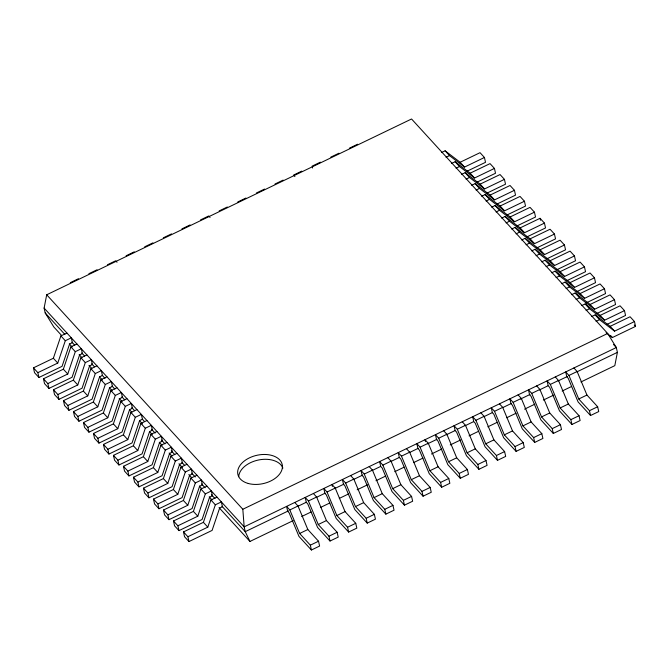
<?xml version="1.0" encoding="UTF-8"?>
<svg xmlns="http://www.w3.org/2000/svg" width="669" height="669" viewBox="0 0 669 669"><rect width="100%" height="100%" fill="white"/><g stroke="black" fill="none" stroke-linecap="round" stroke-linejoin="round"><path stroke-width="1" d="M61.565 335.428L53.829 326.974L45.183 312.908L44.112 308.083L46.696 294.786L411.552 118.99L607.678 333.463L616.325 347.529L617.395 352.362L614.811 365.65L580.96 381.966M33.45 367.85L37.849 372.658L57.76 363.066L65.303 340.73L71.324 337.828L72.394 342.662L69.593 344.008L62.058 366.344L38.919 377.492L34.52 372.675L33.45 367.85L53.361 358.258L60.904 335.922L66.917 333.02M43.452 378.788L47.85 383.596L67.761 374.004L75.304 351.668L81.325 348.766L82.396 353.6L79.594 354.946L72.06 377.283L48.921 388.43L44.522 383.613L43.452 378.788L63.363 369.196L70.906 346.86L76.918 343.958M53.453 389.726L57.86 394.534L77.763 384.943L85.306 362.606L91.327 359.713L92.397 364.538L89.596 365.884L82.061 388.221L58.931 399.368L54.524 394.551L53.453 389.726L73.364 380.134L80.907 357.798L86.928 354.896M63.455 400.664L67.862 405.481L87.773 395.881L95.307 373.545L101.328 370.651L102.399 375.476L99.606 376.823L92.063 399.159L68.932 410.306L64.525 405.489L63.455 400.664L83.366 391.072L90.909 368.736L96.93 365.834M73.465 411.602L77.863 416.419L97.774 406.819L105.309 384.483L111.33 381.589L112.4 386.414L109.607 387.761L102.064 410.097L78.934 421.244L74.535 416.427L73.465 411.602L93.367 402.01L100.91 379.674L106.931 376.772M83.466 422.54L87.865 427.357L107.776 417.757L115.319 395.421L121.332 392.527L122.402 397.353L119.609 398.699L112.066 421.035L88.935 432.182L84.537 427.366L83.466 422.54L103.377 412.949L110.912 390.612L116.933 387.711M93.468 433.479L97.866 438.295L117.777 428.695L125.32 406.359L131.333 403.466L132.403 408.291L129.61 409.637L122.067 431.973L98.937 443.121L94.538 438.304L93.468 433.479L113.379 423.887L120.913 401.551L126.934 398.649M103.469 444.417L107.868 449.234L127.779 439.633L135.322 417.297L141.343 414.404L142.413 419.229L139.612 420.575L132.069 442.911L108.938 454.059L104.54 449.242L103.469 444.417L123.38 434.825L130.923 412.489L136.936 409.587M113.471 455.355L117.869 460.172L137.781 450.572L145.324 428.235L151.345 425.342L152.415 430.167L149.613 431.513L142.079 453.85L118.94 464.997L114.541 460.18L113.471 455.355L133.382 445.763L140.925 423.427L146.937 420.525M123.472 466.293L127.871 471.11L147.782 461.51L155.325 439.173L161.346 436.28L162.416 441.105L159.615 442.452L152.08 464.788L128.941 475.935L124.543 471.118L123.472 466.293L143.383 456.701L150.926 434.365L156.939 431.463M133.474 477.231L137.881 482.048L157.784 472.448L165.327 450.112L171.348 447.218L172.418 452.043L169.617 453.39L162.082 475.726L138.951 486.873L134.544 482.056L133.474 477.231L153.385 467.639L160.928 445.303L166.949 442.401M143.475 488.169L147.882 492.986L167.794 483.386L175.328 461.05L181.349 458.156L182.42 462.981L179.627 464.328L172.084 486.664L148.953 497.811L144.546 492.994L143.475 488.169L163.387 478.578L170.93 456.241L176.951 453.339M153.485 499.107L157.884 503.924L177.795 494.324L185.33 471.988L191.351 469.094L192.421 473.92L189.628 475.266L182.085 497.602L158.954 508.749L154.556 503.933L153.485 499.107L173.388 489.516L180.931 467.179L186.952 464.278M163.487 510.046L167.886 514.862L187.797 505.262L195.34 482.926L201.352 480.033L202.423 484.858L199.63 486.204L192.087 508.54L168.956 519.688L164.557 514.871L163.487 510.046L183.398 500.454L190.933 478.118L196.954 475.216M173.488 520.984L177.887 525.801L197.798 516.2L205.341 493.864L211.354 490.971L212.424 495.796L209.631 497.142L202.088 519.479L178.958 530.626L174.559 525.809L173.488 520.984L193.4 511.392L200.934 489.056L206.955 486.154M183.49 531.922L187.889 536.739L207.8 527.139L215.343 504.802L221.364 501.909L222.434 506.734L219.633 508.08L212.09 530.417L188.959 541.564L184.56 536.747L183.49 531.922L203.401 522.33L210.944 499.994L216.957 497.092M70.278 282.661L78.465 278.714M88.885 273.696L97.072 269.749M107.5 264.732L115.687 260.785L117.025 262.248M126.107 255.767L134.293 251.82M144.713 246.794L152.9 242.855M163.32 237.829L171.507 233.891M181.926 228.865L190.113 224.918M200.533 219.9L208.72 215.953L210.058 217.417M219.148 210.936L227.335 206.989M237.754 201.971L245.941 198.024M256.361 193.007L264.548 189.059M274.967 184.042L283.154 180.095M301.761 171.13L293.574 175.069L294.912 176.532M320.367 162.166L312.18 166.104L312.607 168.036M330.787 157.14L338.982 153.193M349.402 148.175L357.589 144.228M441.657 152.465L445.094 150.809L460.13 162.266L464.529 167.083L484.44 157.483L485.51 162.316L467.004 171.231M446.056 157.274L449.501 155.618L464.529 167.083M451.659 163.403L455.096 161.747L470.131 173.204L474.53 178.021L494.441 168.421L495.512 173.254L477.005 182.169M460.13 162.266L480.041 152.674L484.44 157.483M456.057 168.212L459.503 166.556L474.53 178.021M461.66 174.341L465.097 172.686L480.133 184.142L484.532 188.959L504.443 179.367L505.513 184.192L487.007 193.107M470.131 173.204L490.043 163.612L494.441 168.421M466.059 179.15L469.504 177.494L484.532 188.959M471.662 185.28L475.107 183.624L490.134 195.08L494.542 199.897L514.444 190.305L515.515 195.131L497.008 204.045M480.133 184.142L500.044 174.55L504.443 179.367M476.069 190.088L479.506 188.432L494.542 199.897M481.663 196.218L485.109 194.562L500.136 206.019L504.543 210.835L524.454 201.244L525.525 206.069L507.018 214.983M490.134 195.08L510.046 185.489L514.444 190.305M486.07 201.026L489.507 199.37L504.543 210.835M491.673 207.156L495.11 205.5L510.146 216.957L514.545 221.774L534.456 212.182L535.526 217.007L517.02 225.921M500.136 206.019L520.047 196.427L524.454 201.244M496.072 211.964L499.509 210.309L514.545 221.774M501.675 218.094L505.112 216.438L520.148 227.895L524.546 232.712L544.457 223.12L545.528 227.945L527.021 236.859M510.146 216.957L530.049 207.365L534.456 212.182M506.073 222.902L509.51 221.247L524.546 232.712M511.676 229.032L515.113 227.376L530.149 238.833L534.548 243.65L554.459 234.058L555.529 238.883L537.023 247.798M520.148 227.895L540.059 218.303L544.457 223.12M516.075 233.841L519.512 232.185L534.548 243.65M521.678 239.97L525.115 238.315L540.151 249.771L544.549 254.588L564.46 244.996L565.531 249.821L547.025 258.736M530.149 238.833L550.06 229.241L554.459 234.058M526.077 244.779L529.522 243.123L544.549 254.588M531.679 250.908L535.116 249.253L550.152 260.709L554.551 265.526L574.462 255.934L575.532 260.759L557.026 269.674M540.151 249.771L560.062 240.179L564.46 244.996M536.078 255.717L539.523 254.061L554.551 265.526M541.681 261.847L545.118 260.191L560.154 271.647L564.552 276.464L584.463 266.872L585.534 271.698L567.028 280.612M550.152 260.709L570.063 251.118L574.462 255.934M546.088 266.655L549.525 264.999L564.552 276.464M551.682 272.785L555.128 271.129L570.155 282.586L574.562 287.402L594.465 277.811L595.535 282.636L577.038 291.55M560.154 271.647L580.065 262.056L584.463 266.872M556.09 277.593L559.527 275.937L574.562 287.402M561.684 283.723L565.129 282.067L580.157 293.524L584.564 298.341L604.475 288.749L605.545 293.574L586.111 302.94M570.155 282.586L590.066 272.994L594.465 277.811M566.091 288.531L569.528 286.876L584.564 298.341M571.694 294.661L575.131 293.005L590.167 304.462L594.565 309.279L614.476 299.687L615.547 304.512L597.041 313.427M580.157 293.524L600.068 283.932L604.475 288.749M576.093 299.469L579.53 297.814L594.565 309.279M581.696 305.599L585.132 303.943L600.168 315.4L604.567 320.217L624.478 310.625L625.548 315.45L607.042 324.365M590.167 304.462L610.069 294.87L614.476 299.687M586.094 310.416L589.531 308.752L604.567 320.217M591.697 316.537L595.134 314.882L610.17 326.338L614.568 331.155L634.48 321.563L635.55 326.388L612.419 337.536L606.089 332.71M600.168 315.4L620.079 305.808L624.478 310.625M596.096 321.354L599.533 319.69L614.568 331.155M610.17 326.338L630.081 316.746L634.48 321.563M293.214 520.607L249.955 541.447L245.239 531.671L244.168 526.846L242.822 509.26L607.678 333.463M289.828 509.945L298.014 505.998L307.832 529.53L318.528 541.229L319.598 546.063L311.411 550.01L298.976 536.404L289.167 512.872L287.662 511.233L286.591 506.4L289.828 509.945L299.637 533.477L310.341 545.176L311.411 550.01M308.434 500.972L316.621 497.034L326.439 520.566L337.143 532.265L338.213 537.098L330.018 541.037L317.583 527.44L307.773 503.908L306.268 502.268L305.198 497.435L308.434 500.972L318.252 524.513L328.947 536.212L330.018 541.037M327.041 492.008L335.228 488.069L345.045 511.601L355.749 523.3L356.82 528.134L348.633 532.072L336.198 518.475L326.38 494.943L324.875 493.304L323.804 488.47L327.041 492.008L336.858 515.54L347.562 527.247L348.633 532.072M345.647 483.043L353.842 479.096L363.652 502.636L374.356 514.336L375.426 519.161L367.239 523.108L354.804 509.51L344.987 485.978L343.49 484.331L342.419 479.506L345.647 483.043L355.465 506.575L366.169 518.283L367.239 523.108M364.262 474.078L372.449 470.131L382.258 493.663L392.962 505.371L394.033 510.196L385.846 514.143L373.411 500.546L363.593 477.014L362.096 475.366L361.026 470.541L364.262 474.078L374.071 497.611L384.775 509.318L385.846 514.143M382.869 465.114L391.056 461.167L400.865 484.699L411.569 496.406L412.639 501.232L404.452 505.179L392.017 491.581L382.208 468.049L380.703 466.402L379.632 461.577L382.869 465.114L392.678 488.646L403.382 500.353L404.452 505.179M401.475 456.149L409.662 452.202L419.471 475.734L430.175 487.442L431.246 492.267L423.059 496.214L410.624 482.617L400.815 459.085L399.309 457.437L398.239 452.612L401.475 456.149L411.284 479.681L421.988 491.381L423.059 496.214M420.082 447.185L428.269 443.238L438.086 466.77L448.782 478.477L449.852 483.302L441.665 487.249L429.23 473.652L419.421 450.12L417.916 448.473L416.846 443.647L420.082 447.185L429.899 470.717L440.595 482.416L441.665 487.249M438.688 438.22L446.875 434.273L456.693 457.805L467.397 469.504L468.467 474.338L460.28 478.285L447.845 464.679L438.028 441.147L436.523 439.508L435.452 434.674L438.688 438.22L448.506 461.752L459.21 473.451L460.28 478.285M457.295 429.247L465.482 425.308L475.299 448.84L486.003 460.54L487.074 465.373L478.887 469.312L466.452 455.714L456.634 432.182L455.129 430.543L454.059 425.71L457.295 429.247L467.113 452.788L477.817 464.487L478.887 469.312M475.91 420.283L484.097 416.344L493.906 439.876L504.61 451.575L505.68 456.409L497.493 460.347L485.058 446.75L475.241 423.218L473.744 421.579L472.674 416.745L475.91 420.283L485.719 443.815L496.423 455.522L497.493 460.347M494.516 411.318L502.703 407.371L512.513 430.911L523.217 442.61L524.287 447.436L516.1 451.383L503.665 437.785L493.856 414.253L492.351 412.606L491.28 407.781L494.516 411.318L504.326 434.85L515.03 446.558L516.1 451.383M513.123 402.353L521.31 398.406L531.119 421.938L541.823 433.646L542.894 438.471L534.707 442.418L522.272 428.821L512.462 405.289L510.957 403.641L509.887 398.816L513.123 402.353L522.932 425.885L533.636 437.593L534.707 442.418M531.73 393.389L539.916 389.442L549.734 412.974L560.43 424.681L561.5 429.506L553.313 433.453L540.878 419.856L531.069 396.324L529.564 394.677L528.493 389.851L531.73 393.389L541.547 416.921L552.243 428.628L553.313 433.453M550.336 384.424L558.523 380.477L568.341 404.009L579.045 415.717L580.115 420.542L571.928 424.489L559.493 410.891L549.675 387.359L548.17 385.712L547.1 380.887L550.336 384.424L560.154 407.956L570.858 419.655L571.928 424.489M568.943 375.46L577.13 371.512L586.947 395.045L597.651 406.752L598.722 411.577L590.535 415.524L578.1 401.927L568.282 378.395L566.777 376.747L565.706 371.922L568.943 375.46L578.76 398.992L589.464 410.691L590.535 415.524M288.464 510.84L245.239 531.671L221.991 506.257M297.864 506.316L306.327 502.243M316.663 497.259L325.117 493.187M334.517 488.654L343.916 484.13M353.316 479.598L362.707 475.074M372.106 470.541L380.569 466.469M390.905 461.485L399.36 457.412M409.704 452.428L418.158 448.355M427.558 443.831L436.957 439.299M446.348 434.775L454.811 430.694M465.147 425.718L473.602 421.637M483.946 416.662L492.401 412.581M502.737 407.605L511.2 403.524M520.599 399L529.99 394.467M539.39 389.943L547.852 385.871M558.189 380.887L567.588 376.363M576.979 371.83L617.395 352.362M301.677 516.527L311.077 511.994M320.484 507.47L329.884 502.937M339.292 498.405L348.691 493.873M357.154 489.8L367.498 484.816M375.961 480.735L385.369 476.203M394.769 471.67L404.176 467.146M413.576 462.614L422.984 458.081M431.446 454L441.791 449.016M450.254 444.944L460.598 439.959M469.061 435.879L478.46 431.346M487.868 426.822L497.268 422.29M506.676 417.757L516.075 413.225M524.538 409.152L534.882 404.168M543.345 400.087L553.689 395.103M562.152 391.022L571.56 386.498M299.637 533.477L307.832 529.53M318.252 524.513L326.439 520.566M336.858 515.54L345.045 511.601M355.465 506.575L363.652 502.636M374.071 497.611L382.258 493.663M392.678 488.646L400.865 484.699M411.284 479.681L419.471 475.734M429.899 470.717L438.086 466.77M448.506 461.752L456.693 457.805M467.113 452.788L475.299 448.84M485.719 443.815L493.906 439.876M504.326 434.85L512.513 430.911M522.932 425.885L531.119 421.938M541.547 416.921L549.734 412.974M560.154 407.956L568.341 404.009M578.76 398.992L586.947 395.045M310.341 545.176L318.528 541.229M328.947 536.212L337.143 532.265M347.562 527.247L355.749 523.3M366.169 518.283L374.356 514.336M384.775 509.318L392.962 505.371M403.382 500.353L411.569 496.406M421.988 491.381L430.175 487.442M440.595 482.416L448.782 478.477M459.21 473.451L467.397 469.504M477.817 464.487L486.003 460.54M496.423 455.522L504.61 451.575M515.03 446.558L523.217 442.61M533.636 437.593L541.823 433.646M552.243 428.628L560.43 424.681M570.858 419.655L579.045 415.717M589.464 410.691L597.651 406.752M634.296 325.017L635.55 326.388M445.094 150.809L449.501 155.618M455.096 161.747L459.503 166.556M465.097 172.686L469.504 177.494M475.107 183.624L479.506 188.432M485.109 194.562L489.507 199.37M495.11 205.5L499.509 210.309M505.112 216.438L509.51 221.247M515.113 227.376L519.512 232.185M525.115 238.315L529.522 243.123M535.116 249.253L539.523 254.061M545.118 260.191L549.525 264.999M555.128 271.129L559.527 275.937M565.129 282.067L569.528 286.876M575.131 293.005L579.53 297.814M585.132 303.943L589.531 308.752M595.134 314.882L599.533 319.69M610.529 335.47L612.419 337.536M613.506 344.451L616.325 347.529L244.168 526.846L44.112 308.083M573.902 367.975L577.13 371.512M555.287 376.94L558.523 380.477M536.68 385.904L539.916 389.442M518.074 394.869L521.31 398.406M499.467 403.833L502.703 407.371M480.86 412.798L484.097 416.344M462.254 421.771L465.482 425.308M443.639 430.736L446.875 434.273M428.269 443.238L425.032 439.7L425.459 441.632M406.426 448.665L409.662 452.202M387.819 457.629L391.056 461.167M369.213 466.594L372.449 470.131M350.606 475.559L353.842 479.096M335.228 488.069L331.991 484.523L332.426 486.455M313.385 493.496L316.621 497.034M294.778 502.461L298.014 505.998M46.696 294.786L242.822 509.26M45.183 312.908L64.91 334.475M71.951 342.177L74.769 345.263M81.81 352.964L84.629 356.042M91.678 363.752L94.496 366.829M102.24 375.301L105.058 378.386M112.099 386.088L114.917 389.166M121.967 396.868L124.785 399.953M131.826 407.655L134.645 410.733M142.388 419.212L144.504 421.52M151.554 429.222L155.074 433.077M161.413 440.01L164.934 443.856M171.272 450.789L174.793 454.644M181.843 462.346L184.661 465.423M191.702 473.134L195.223 476.98M201.561 483.913L205.082 487.768M211.421 494.7L214.95 498.547M69.3 343.891L72.11 346.96M79.134 354.645L81.953 357.723M88.977 365.408L91.795 368.485M99.522 376.94L102.332 380.017M109.365 387.702L112.175 390.78M119.207 398.465L122.017 401.542M129.753 409.997L131.86 412.305M139.595 420.759L142.405 423.837M149.438 431.522L152.248 434.599M159.272 442.284L162.09 445.353M169.115 453.047L171.925 456.116M178.958 463.809L182.47 467.648M188.8 474.572L191.61 477.641M199.345 486.095L201.453 488.403M209.188 496.858L211.998 499.935M219.031 507.62L249.955 541.447M60.904 335.922L65.303 340.73M70.906 346.86L75.304 351.668M80.907 357.798L85.306 362.606M90.909 368.736L95.307 373.545M100.91 379.674L105.309 384.483M110.912 390.612L115.319 395.421M120.913 401.551L125.32 406.359M130.923 412.489L135.322 417.297M140.925 423.427L145.324 428.235M150.926 434.365L155.325 439.173M160.928 445.303L165.327 450.112M170.93 456.241L175.328 461.05M180.931 467.179L185.33 471.988M190.933 478.118L195.34 482.926M200.934 489.056L205.341 493.864M210.944 499.994L215.343 504.802M53.361 358.258L57.76 363.066M63.363 369.196L67.761 374.004M73.364 380.134L77.763 384.943M83.366 391.072L87.773 395.881M93.367 402.01L97.774 406.819M103.377 412.949L107.776 417.757M113.379 423.887L117.777 428.695M123.38 434.825L127.779 439.633M133.382 445.763L137.781 450.572M143.383 456.701L147.782 461.51M153.385 467.639L157.784 472.448M163.387 478.578L167.794 483.386M173.388 489.516L177.795 494.324M183.398 500.454L187.797 505.262M193.4 511.392L197.798 516.2M203.401 522.33L207.8 527.139M540.059 218.303L540.485 220.235M187.889 536.739L188.959 541.564M177.887 525.801L178.958 530.626M167.886 514.862L168.956 519.688M157.884 503.924L158.954 508.749M147.882 492.986L148.953 497.811M137.881 482.048L138.951 486.873M127.871 471.11L128.941 475.935M117.869 460.172L118.94 464.997M107.868 449.234L108.938 454.059M97.866 438.295L98.937 443.121M87.865 427.357L88.935 432.182M77.863 416.419L78.934 421.244M67.862 405.481L68.932 410.306M57.86 394.534L58.931 399.368M47.85 383.596L48.921 388.43M37.849 372.658L38.919 377.492M238.716 476.713A22.713 14.509 -12.5 0 1 258.853 459.929A22.713 14.509 -12.5 0 1 282.903 468.099M248.249 483.478A22.713 14.509 -12.5 0 0 282.418 467.021A22.713 14.509 -12.5 0 0 249.428 457.855A22.713 14.509 -12.5 0 0 248.249 483.478"/></g></svg>
